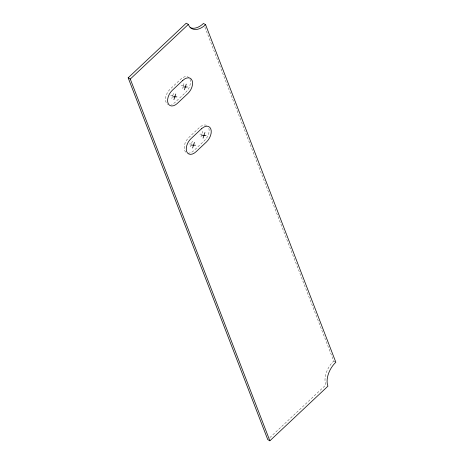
<?xml version="1.0" encoding="UTF-8"?>
<svg xmlns="http://www.w3.org/2000/svg" width="464" height="464" viewBox="0 0 464 464"><rect width="100%" height="100%" fill="white"/><g stroke="black" fill="none" stroke-linecap="round" stroke-linejoin="round"><path stroke-width="0.35" stroke-dasharray="2.32 1.74" d="M171.808 98.432L172.185 97.301M172.741 95.613L173.675 92.788M182.288 88.572L182.665 87.441M183.222 85.753L184.156 82.934M190.478 146.804L192.34 141.166M200.958 136.944L202.82 131.306M269.868 437.598L325.821 384.963A18.427 11.246 -60 0 1 333.726 361.038L204.769 26.837M181.192 85.718L185.252 85.782M170.711 95.578L174.771 95.642M199.856 134.096L203.922 134.16M189.376 143.956L193.442 144.014M333.726 361.038L335.837 362.256M190.031 79.344A9.982 6.096 -60 0 1 185.751 92.301L175.27 102.161A9.982 6.096 -60 0 1 171.523 104.487M189.15 77.865A9.982 6.096 -60 0 0 180.693 79.199L170.213 89.059A9.982 6.096 -60 0 0 168.107 104.435M208.893 128.313A9.982 6.096 -60 0 1 204.415 140.679L193.935 150.533A9.982 6.096 -60 0 1 188.378 153.149M206.526 125.303A9.982 6.096 -60 0 0 199.363 127.577L188.883 137.437A9.982 6.096 -60 0 0 186.302 152.563"/><path stroke-width="0.7" d="M173.913 99.65L175.781 94.006M184.394 89.79L186.261 84.152M192.583 148.022L194.445 142.384M203.064 138.162L204.926 132.524M128.163 77.819L186.226 23.2L188.332 24.418A18.427 11.246 -60 0 0 205.575 24.679L335.837 362.256A18.427 11.246 -60 0 0 327.926 386.181L269.862 440.8L267.757 439.582L128.163 77.819L130.274 79.037L269.862 440.8M130.274 79.037L188.332 24.418M183.297 86.936L187.357 87M172.817 96.796L176.883 96.86M201.962 135.314L206.028 135.378M191.481 145.174L195.547 145.232M205.575 24.679L203.47 23.461A18.427 11.246 -60 0 1 190.043 27.567M182.799 80.417L172.318 90.277A9.982 6.096 -60 0 0 168.038 103.234A9.982 6.096 -60 0 0 177.376 103.379L187.856 93.519A9.982 6.096 -60 0 0 192.142 80.562A9.982 6.096 -60 0 0 182.799 80.417M201.469 128.795L190.988 138.655A9.982 6.096 -60 0 0 186.702 151.612A9.982 6.096 -60 0 0 196.04 151.751L206.521 141.897A9.982 6.096 -60 0 0 210.807 128.934A9.982 6.096 -60 0 0 201.469 128.795"/></g></svg>
